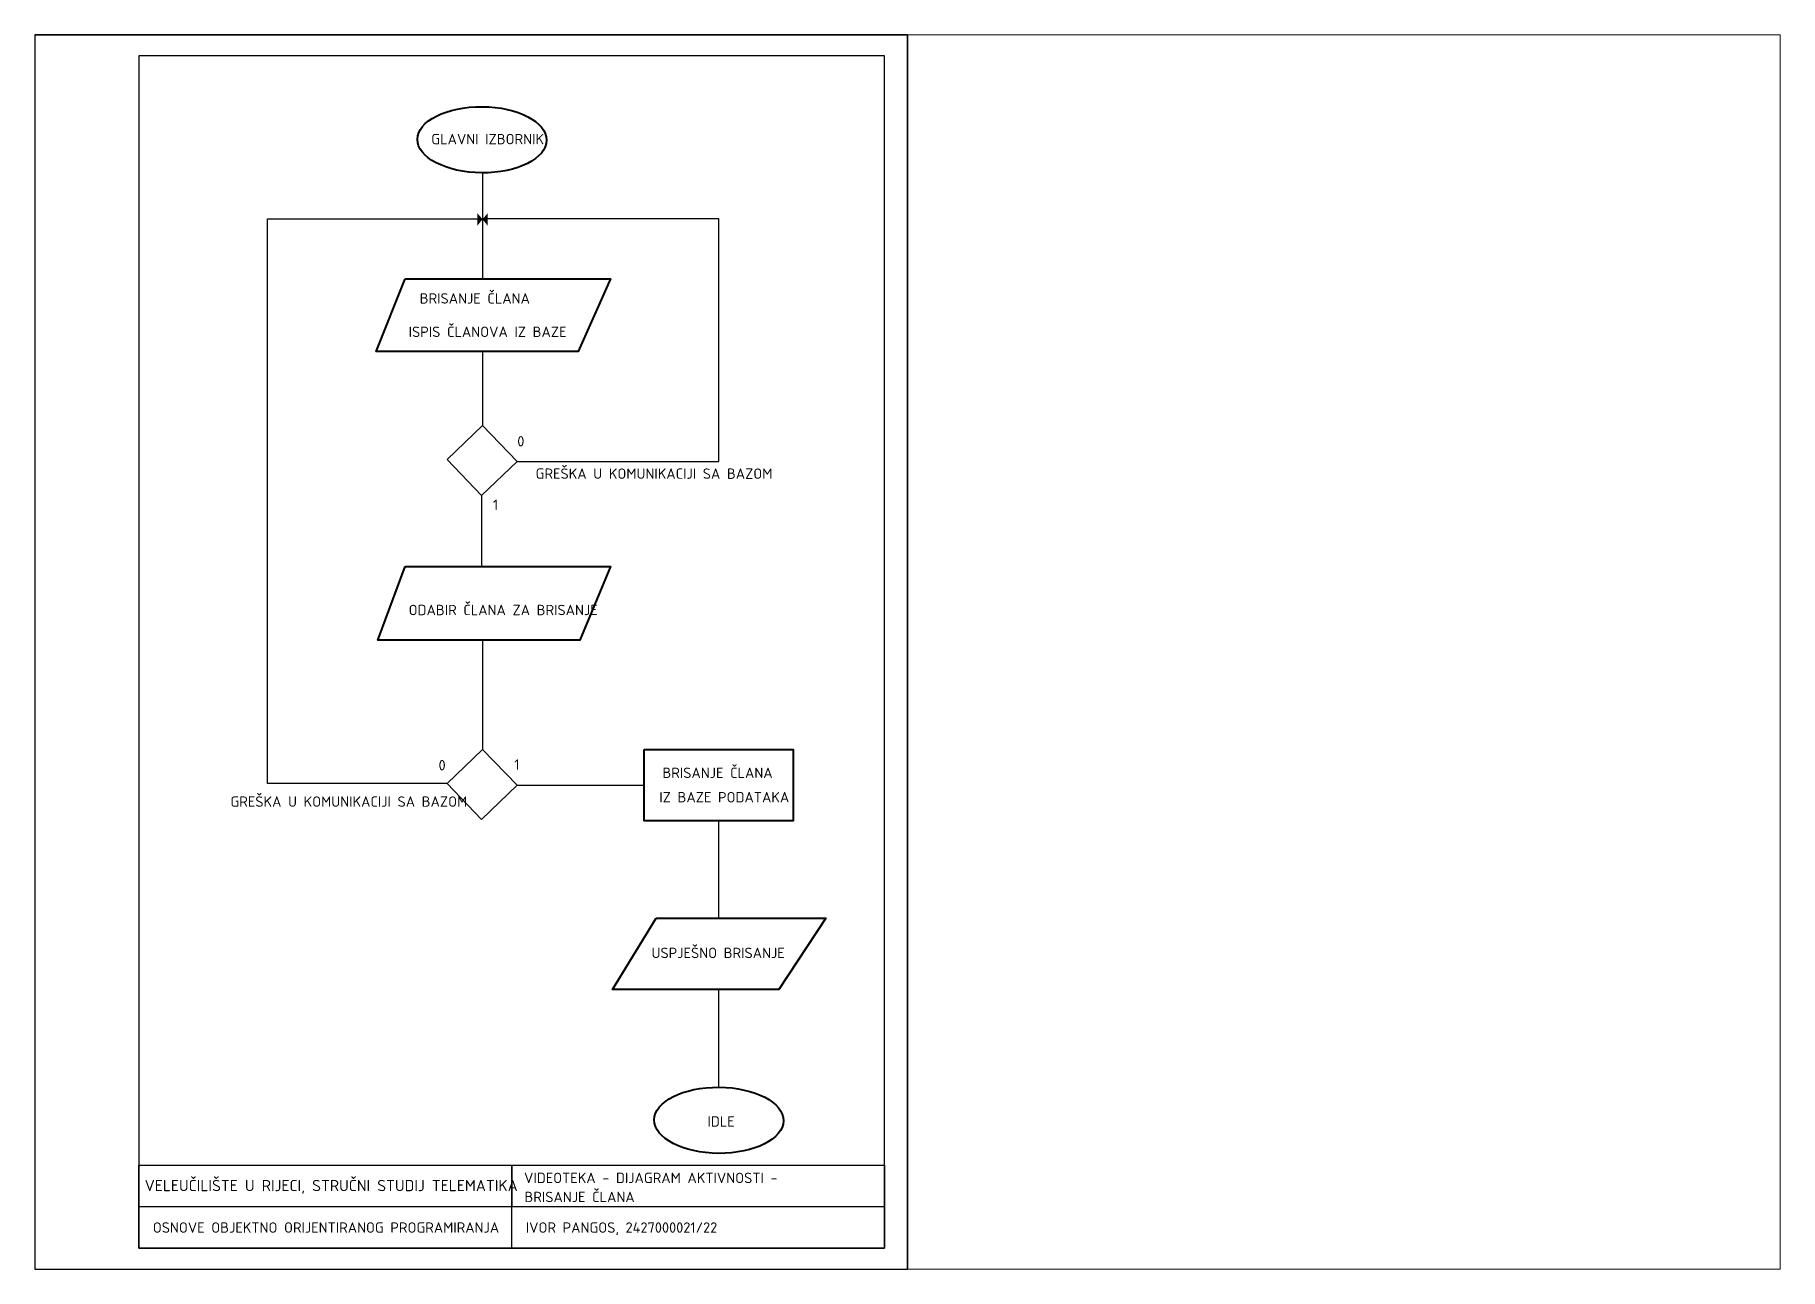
# Paper-space layout '3.9 Fas_SI' of a CAD drawing. Header units: millimetres. Extents: x 0 to 4200, y 0 to 2970.
# The model-space entities are those that its viewports show. They can reach past a viewport. Long polylines and large blocks are cut down to what shows.
import ezdxf

# ---------------------------------------------------------------- set-up
doc = ezdxf.new("R2010")
doc.units = ezdxf.units.MM
doc.header["$LTSCALE"] = 30
doc.layers.add('__DIJAGRAM_USE_CASE', color=20, linetype='Continuous', lineweight=40)
doc.layers.add('__VEZE', color=250, linetype='Continuous', lineweight=30)
for name, color, linetype in [('OKVIR', 7, 'Continuous'), ('OKVIR_unut-iRC', 7, 'Continuous'), ('OKVIR_unutarnji', 8, 'Continuous'), ('Pecat', 8, 'Continuous')]:
    doc.layers.add(name, color=color, linetype=linetype)
doc.layers.add('Vport', color=6, linetype='Continuous', plot=False)
doc.styles.add('PECAT2', font='isocpeur.ttf')

# ---------------------------------------------------------------- blocks, each defined once
blk = doc.blocks.new('okvir 42x29.7')
for p, q in [((0, 2970), (2100, 2970)), ((2100, 2970), (2100, 0))]:
    blk.add_line(p, q)
at = {"color": 253}
for p, q in [((1147.5, 50), (1147.5, 250)), ((1147.5, 250), (1147.5, 150)), ((2045, 150), (250, 150))]:
    blk.add_line(p, q, dxfattribs=at)
at = {"color": 0}
blk.add_lwpolyline([(0, 0), (2100, 0), (2100, 2970), (0, 2970)], close=True, dxfattribs=at)
blk.add_lwpolyline([(250, 50), (250, 250), (2045, 250), (2045, 50), (250, 50)])
at = {"layer": 'OKVIR_unut-iRC', "color": 0}
blk.add_line((250, 50), (250, 110), dxfattribs=at)
at = {"layer": 'OKVIR_unutarnji'}
blk.add_lwpolyline([(250, 50), (2045, 50), (2045, 2920), (250, 2920)], close=True, dxfattribs=at)

msp = doc.modelspace()

# ---------------------------------------------------------------- hatches: boundary and pattern name
at = {"layer": '__VEZE'}
h = msp.add_hatch(color=256, dxfattribs=at)
h.dxf.hatch_style = 1
h.paths.add_polyline_path([(1077.3, 30526.5), (1064.8, 30541), (1064.8, 30526.5)])
h = msp.add_hatch(color=256, dxfattribs=at)
h.dxf.hatch_style = 1
h.paths.add_polyline_path([(1077.3, 30526.5), (1089.7, 30541), (1089.7, 30526.5)])
h = msp.add_hatch(color=256, dxfattribs=at)
h.dxf.hatch_style = 1
h.paths.add_polyline_path([(1064.8, 30510.7), (1077.3, 30526.5), (1064.8, 30526.5)])
h = msp.add_hatch(color=256, dxfattribs=at)
h.dxf.hatch_style = 1
h.paths.add_polyline_path([(1089.7, 30510.7), (1077.3, 30526.5), (1089.7, 30526.5)])

# ---------------------------------------------------------------- linework, layer by layer
at = {"layer": '__DIJAGRAM_USE_CASE'}
for points in [[(891, 30382.7), (1385.6, 30382.7), (1307.5, 30208.3), (821.5, 30208.3), (891, 30382.7)], [(891, 29690.8), (1385.6, 29690.8), (1311.3, 29513.7), (825.3, 29513.7), (891, 29690.8)], [(1466.1, 29250), (1824.6, 29250), (1824.6, 29078.4), (1466.1, 29078.4), (1466.1, 29250)], [(1494.9, 28844.7), (1903.7, 28844.7), (1790, 28673.1), (1389.9, 28673.1), (1494.9, 28844.7)]]:
    msp.add_lwpolyline(points, dxfattribs=at)
for centre in [(1075.9, 30717.7), (1646, 28358.1)]:
    msp.add_ellipse(centre, major_axis=(-155.4, 1.1), ratio=0.511895, dxfattribs=at)
at = {"layer": '__VEZE'}
for p, q in [((1077.3, 30639.1), (1077.3, 30382.7)), ((1077.3, 30208.3), (1077.3, 30030.2)), ((1075.1, 29861.7), (1075.1, 29690.8)), ((1077.3, 29513.7), (1077.3, 29250.7)), ((1160.4, 29164.2), (1466.1, 29164.2)), ((1645.3, 29078.4), (1645.3, 28844.7)), ((1645.3, 28673.1), (1645.3, 28437.6))]:
    msp.add_line(p, q, dxfattribs=at)
for points in [[(992, 29168.7), (560.1, 29168.7), (560.1, 30527.1), (1077.3, 30527.2), (1077.3, 30527.2), (1077.3, 30527.2), (1077.3, 30527.2)], [(1160.4, 29943.6), (1645.8, 29943.6), (1645.8, 30527.2), (1077.3, 30527.2)]]:
    msp.add_lwpolyline(points, dxfattribs=at)
for points in [[(1077.3, 30030.2), (1160.4, 29943.6), (1075.1, 29861.7), (992, 29948.2)], [(1077.3, 29250.7), (1160.4, 29164.2), (1075.1, 29082.2), (992, 29168.7)]]:
    msp.add_lwpolyline(points, close=True, dxfattribs=at)

# ---------------------------------------------------------------- block references
at = {"layer": 'OKVIR'}
msp.add_blockref('okvir 42x29.7', (0, 28000), dxfattribs=at)

# ---------------------------------------------------------------- texts
at = {"layer": 'Pecat', "color": 7, "style": 'PECAT2'}
for s, height, p in [('GLAVNI IZBORNIK', 25, (954, 30706.8)), ('BRISANJE ČLANA', 25, (926.1, 30323.4)), ('ISPIS ČLANOVA IZ BAZE', 25, (899.5, 30243)), ('0', 25, (1160.9, 29979.6)), ('GREŠKA U KOMUNIKACIJI SA BAZOM', 25, (1205.1, 29901.7)), ('1', 25, (1102.5, 29826.9)), ('ODABIR ČLANA ZA BRISANJE', 25, (899.5, 29573.6)), ('0', 25, (971.4, 29200.1)), ('1', 25, (1153.5, 29201.5)), ('BRISANJE ČLANA', 25, (1510.2, 29181.8)), ('IZ BAZE PODATAKA', 25, (1502.8, 29123.1)), ('GREŠKA U KOMUNIKACIJI SA BAZOM', 25, (470.6, 29112.5)), ('USPJEŠNO BRISANJE', 25, (1484, 28748.4)), ('IDLE', 25, (1618.5, 28342.8)), ('VIDEOTEKA - DIJAGRAM AKTIVNOSTI -', 25, (1177.2, 28206.9)), ('VELEUČILIŠTE U RIJECI, STRUČNI STUDIJ TELEMATIKA', 27, (264.2, 28187.5)), ('BRISANJE ČLANA', 25, (1178.2, 28161.1)), ('OSNOVE OBJEKTNO ORIJENTIRANOG PROGRAMIRANJA', 25, (283.8, 28087.5)), ('IVOR PANGOS, 2427000021/22', 25, (1181.3, 28087.5))]:
    msp.add_text(s, height=height, dxfattribs=at).set_placement(p)

psp = doc.layouts.new('3.9 Fas_SI')

# ---------------------------------------------------------------- viewports
at = {"layer": 'Vport'}
psp.add_viewport(center=(2100, 1485), size=(4200, 2970), view_center_point=(2100, 29485), view_height=2970, dxfattribs=at)

doc.saveas('drawing.dxf')
